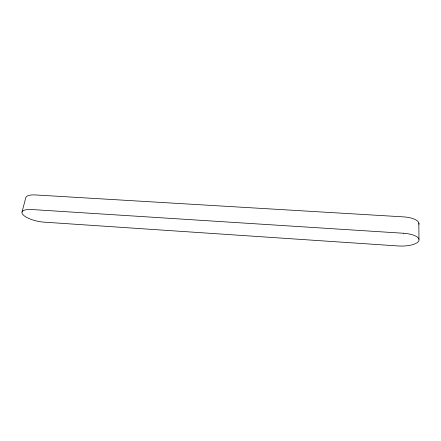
<?xml version="1.0" encoding="UTF-8"?>
<svg xmlns="http://www.w3.org/2000/svg" width="441" height="441" viewBox="0 0 441 441"><rect width="100%" height="100%" fill="white"/><g stroke="black" fill="none" stroke-linecap="round" stroke-linejoin="round"><path stroke-width="0.66" d="M22.05 211.956L25.81 197.579A16.218 5.623 13.4 0 1 35.545 194.95L403.405 216.867A18.042 6.78 0.5 0 1 418.889 224.243M418.867 223.052L418.95 239.254M403.317 233.245L31.824 209.53A16.372 5.342 13 0 0 23.141 214.872A16.372 5.342 13 0 0 43.946 222.143L398.107 245.951A18.235 6.455 0.9 0 0 418.845 240.786A18.235 6.455 0.9 0 0 403.317 233.245"/></g></svg>
